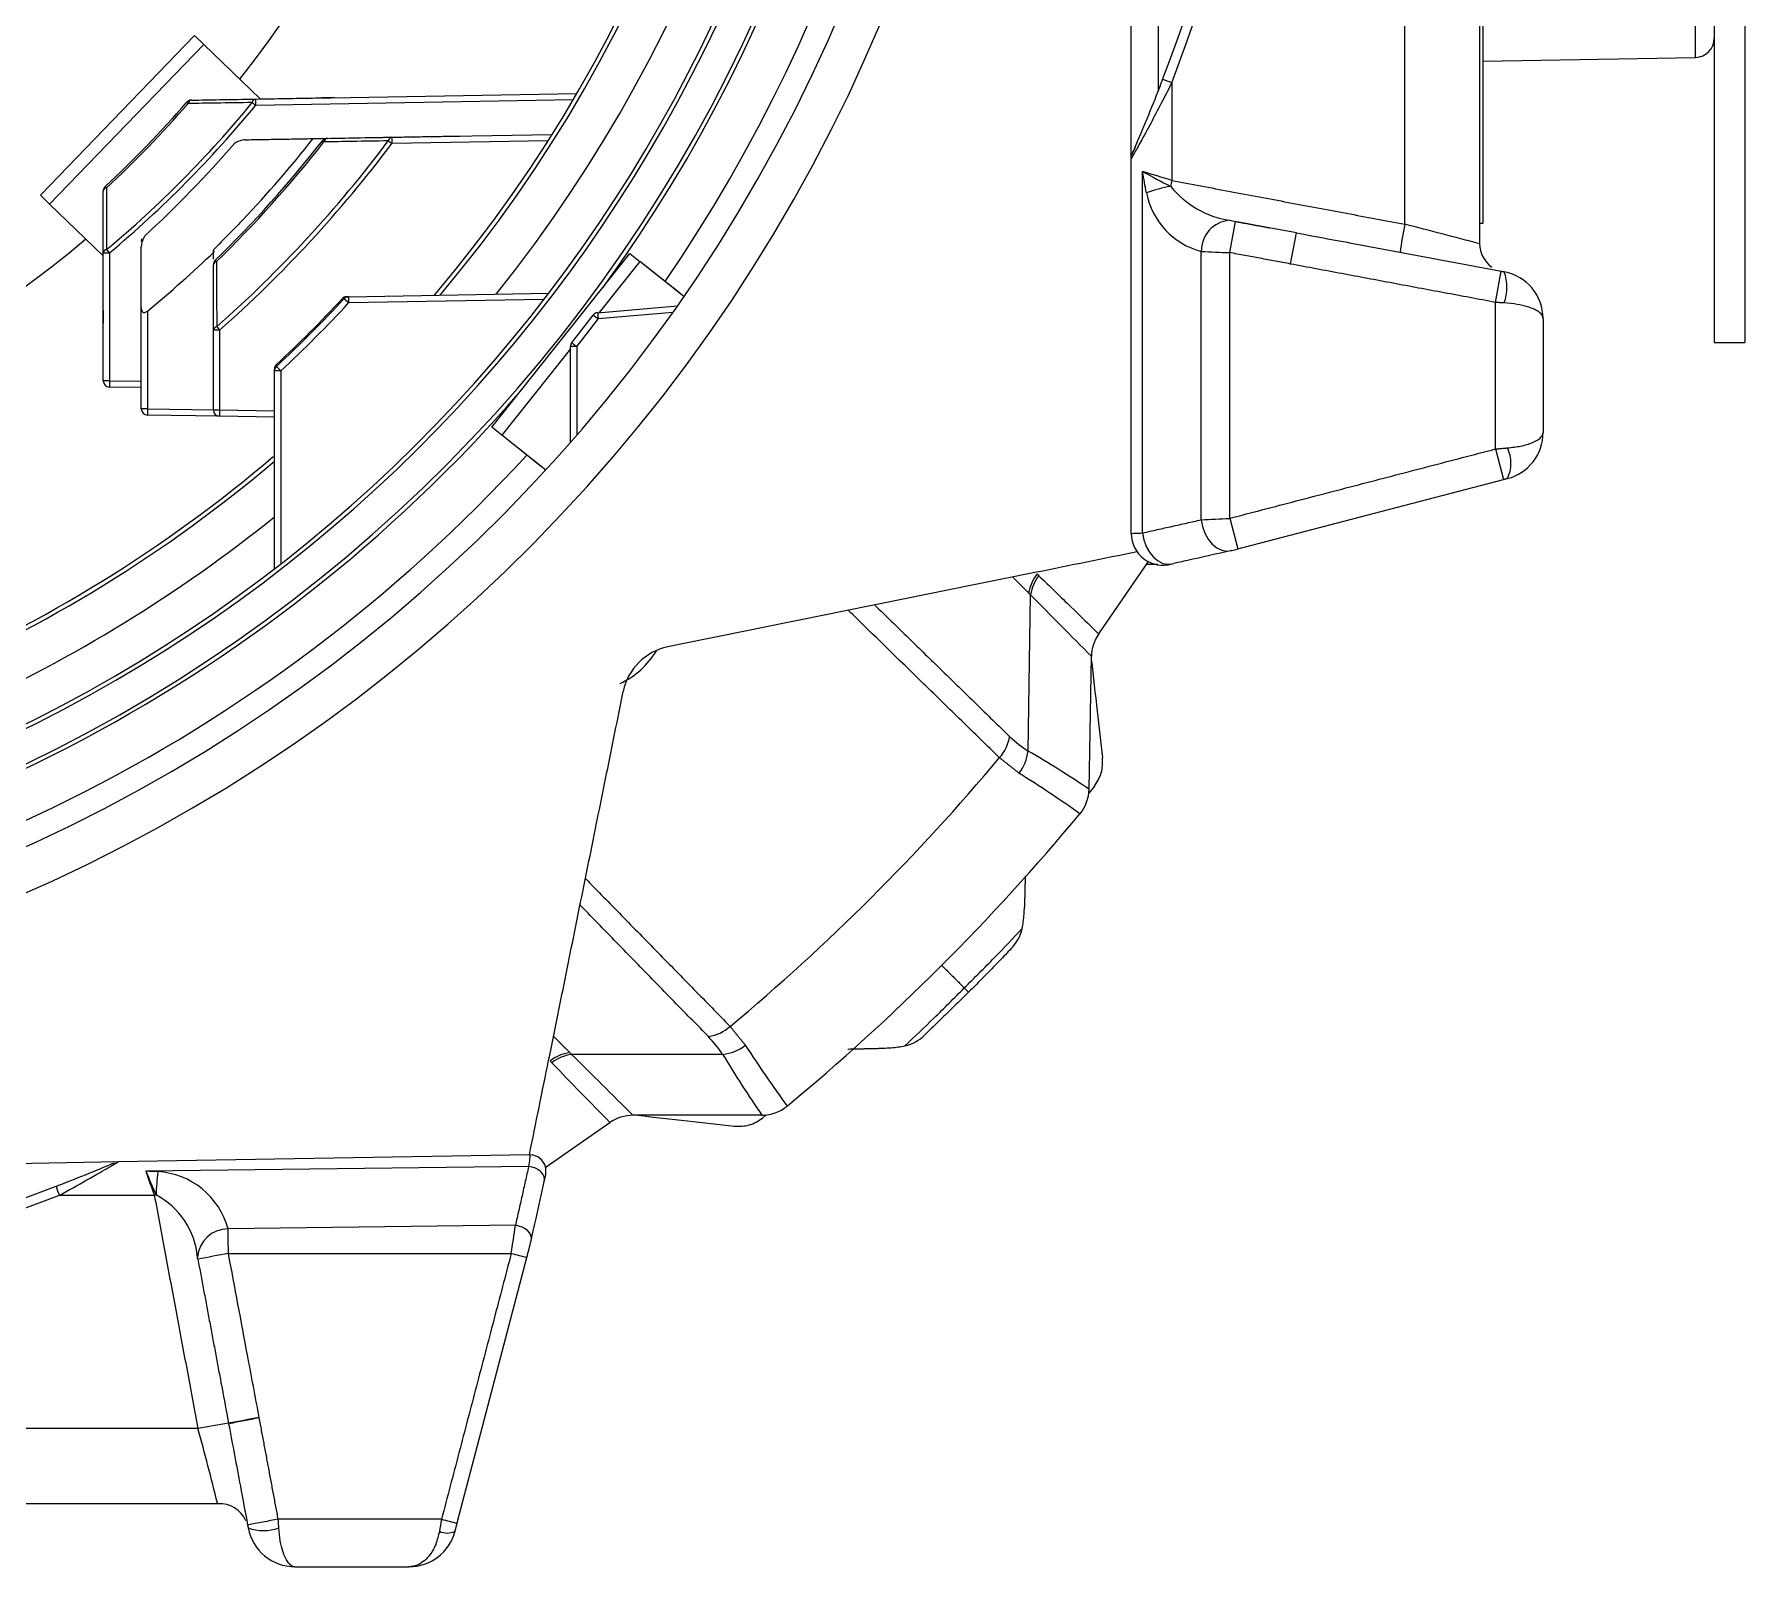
# Model space of a CAD drawing. Extents: x 8 to 113, y 2 to 87.
# Drawn here: x 50.06 to 52.756, y 33.388 to 35.804 of the extents above; entities that cross this region are included whole.
import ezdxf

# ---------------------------------------------------------------- set-up
doc = ezdxf.new("R2010")
doc.units = 0
doc.header["$MEASUREMENT"] = 0
doc.layers.add('OBJECT', color=7, linetype='CONTINUOUS')

msp = doc.modelspace()

# ---------------------------------------------------------------- linework, layer by layer
at = {"layer": 'OBJECT', "linetype": 'Continuous', "lineweight": 15}
for p, q in [((52.3383, 38.1625), (52.3383, 35.474)), ((52.2204, 35.5046), (52.2204, 38.1318)), ((52.3433, 38.1307), (52.3433, 35.5057)), ((51.7883, 38.0297), (51.7883, 35.6069)), ((51.8313, 37.922), (51.8313, 35.7143)), ((52.7083, 36.0699), (52.7083, 35.3182)), ((52.7563, 36.0699), (52.7563, 35.3182)), ((52.6788, 35.7677), (52.6788, 35.8879)), ((50.0694, 35.5503), (50.3125, 35.8021)), ((50.3269, 35.7882), (50.0837, 35.5364)), ((50.3125, 35.8021), (50.3269, 35.7882)), ((50.416, 35.7021), (50.3269, 35.7882)), ((52.3433, 35.7619), (52.6788, 35.7677)), ((50.4086, 35.702), (50.9151, 35.7108)), ((51.8529, 35.7277), (51.8529, 35.5736)), ((50.2999, 35.6968), (50.3021, 35.6948)), ((50.9092, 35.7007), (50.4086, 35.692)), ((50.4767, 35.7032), (50.5131, 35.7038)), ((50.5331, 35.7041), (50.5131, 35.7038)), ((50.4936, 35.6395), (50.4983, 35.6396)), ((50.5141, 35.6362), (50.5164, 35.6344)), ((50.6234, 35.6418), (50.8761, 35.6462)), ((50.8697, 35.6361), (50.6234, 35.6318)), ((51.7883, 35.6069), (51.7883, 35.0173)), ((51.8069, 35.018), (51.8069, 35.5877)), ((50.0837, 35.5364), (50.0694, 35.5503)), ((50.1715, 35.5641), (50.1735, 35.562)), ((50.1683, 35.4547), (50.0837, 35.5364)), ((51.9443, 35.4599), (51.9536, 35.509)), ((52.0494, 35.4911), (52.0006, 35.5002)), ((52.0402, 35.4419), (52.0494, 35.4911)), ((52.3433, 35.5057), (52.3383, 35.5057)), ((50.1683, 35.4594), (50.1782, 35.4594)), ((50.1683, 35.2579), (50.1683, 35.4594)), ((50.1782, 35.4594), (50.1782, 35.2579)), ((50.345, 35.4479), (50.3471, 35.4458)), ((50.781, 35.1846), (50.9988, 35.4585)), ((51.0145, 35.4461), (50.9504, 35.3655)), ((50.9988, 35.4585), (51.0145, 35.4461)), ((51.0838, 35.3909), (51.0145, 35.4461)), ((51.0771, 35.3963), (51.0145, 35.4461)), ((51.8994, 35.0387), (51.8994, 35.4618)), ((51.9443, 35.0411), (51.9443, 35.4599)), ((52.3633, 35.3814), (52.3725, 35.4305)), ((50.1683, 35.3684), (50.1683, 35.3852)), ((50.5524, 35.3903), (50.555, 35.3904)), ((50.5551, 35.3904), (50.8708, 35.3959)), ((50.8631, 35.3859), (50.5552, 35.3805)), ((50.1683, 35.3684), (50.1683, 35.3484)), ((50.2283, 35.2138), (50.2283, 35.3725)), ((50.2382, 35.3677), (50.2382, 35.2138)), ((50.9477, 35.3652), (51.0736, 35.3762)), ((51.0663, 35.3657), (50.9485, 35.3554)), ((52.3633, 35.1503), (52.3633, 35.3814)), ((52.4383, 35.3559), (52.4383, 35.1763)), ((50.3518, 35.3377), (50.342, 35.3377)), ((50.342, 35.2118), (50.342, 35.3377)), ((50.3518, 35.3377), (50.3518, 35.2118)), ((50.905, 35.3084), (50.7966, 35.1721)), ((50.905, 35.1611), (50.905, 35.3117)), ((50.9149, 35.3118), (50.9149, 35.1724)), ((52.7083, 35.3182), (52.7563, 35.3182)), ((50.4383, 35.2733), (50.4383, 35.276)), ((50.1782, 35.2579), (50.1683, 35.2579)), ((50.1782, 35.2579), (50.2283, 35.2571)), ((50.2283, 35.2471), (50.1782, 35.248)), ((50.4383, 34.9616), (50.4383, 35.2732)), ((50.4482, 35.2734), (50.4482, 34.9693)), ((50.2382, 35.2138), (50.2283, 35.2138)), ((50.2382, 35.2138), (50.342, 35.2119)), ((50.3518, 35.2018), (50.2382, 35.2038)), ((50.342, 35.2118), (50.3518, 35.2118)), ((50.3518, 35.2118), (50.4383, 35.2103)), ((50.4383, 35.2003), (50.3518, 35.2018)), ((50.7966, 35.1721), (50.781, 35.1846)), ((50.8661, 35.1169), (50.7966, 35.1721)), ((50.8592, 35.1223), (50.7966, 35.1721)), ((52.3633, 35.1503), (52.3759, 35.102)), ((51.957, 34.9927), (52.3759, 35.102)), ((51.9443, 35.0411), (51.957, 34.9927)), ((51.7378, 34.8588), (51.8161, 34.9727)), ((51.8311, 34.9682), (51.8132, 34.9682)), ((51.6263, 34.6741), (51.6303, 34.9205)), ((51.7225, 34.6139), (51.7262, 34.8237)), ((51.7309, 34.6188), (51.7222, 34.608)), ((51.1449, 34.196), (50.9067, 34.196)), ((50.8665, 34.0188), (50.9673, 34.0884)), ((51.2069, 34.1001), (51.0034, 34.1)), ((51.2137, 34.1005), (51.2078, 34.0956)), ((50.8407, 34.0377), (50.1917, 34.0264)), ((50.1917, 34.0264), (49.0283, 34.0061)), ((50.839, 34.0192), (50.2356, 34.0118)), ((50.0992, 33.9738), (50.2489, 33.9738)), ((50.2516, 33.9743), (50.2489, 33.9738)), ((50.8182, 33.9265), (50.3651, 33.9209)), ((50.3658, 33.8822), (50.8116, 33.8822)), ((50.8362, 33.8759), (50.8362, 33.8759)), ((50.3177, 33.6061), (49.0283, 33.6061)), ((50.3643, 33.6232), (50.366, 33.6144)), ((50.366, 33.6145), (50.3662, 33.6134)), ((49.0283, 33.4882), (50.3484, 33.4882)), ((50.7017, 33.4632), (50.4443, 33.4632)), ((50.4706, 33.3882), (50.6503, 33.3882))]:
    msp.add_line(p, q, dxfattribs=at)
at = {"layer": 'OBJECT', "linetype": 'Continuous', "lineweight": 15, "flags": 128}
for points in [[(50.5523, 35.3899), (50.5523, 35.3901), (50.5524, 35.3903)], [(50.9072, 35.3179), (50.9073, 35.3178), (50.9077, 35.3175), (50.9084, 35.3169), (50.9094, 35.3162), (50.9106, 35.3152), (50.9119, 35.3142), (50.9134, 35.313), (50.9149, 35.3118)], [(50.4383, 35.276), (50.4385, 35.276), (50.4387, 35.276)], [(51.8994, 35.0387), (51.9015, 35.0279), (51.9053, 35.0176), (51.9105, 35.0083), (51.9168, 35.0005), (51.9241, 34.9946), (51.9318, 34.9908), (51.9397, 34.9894), (51.9474, 34.9903)], [(51.8069, 35.018), (51.809, 35.0071), (51.8126, 34.9968), (51.8178, 34.9875), (51.8241, 34.9797), (51.8313, 34.9738), (51.839, 34.97), (51.8469, 34.9686), (51.8546, 34.9695)], [(50.8639, 33.9961), (50.864, 33.9968), (50.8659, 34.0065), (50.8663, 34.0095), (50.8664, 34.0124), (50.8661, 34.0164), (50.8644, 34.0224), (50.8601, 34.0292), (50.8533, 34.0346), (50.8447, 34.0375), (50.8407, 34.0373)], [(50.8637, 33.9954), (50.8642, 33.9992), (50.8634, 34.0032), (50.8615, 34.0071), (50.8585, 34.0107), (50.8545, 34.0139), (50.8498, 34.0164), (50.8445, 34.0183), (50.839, 34.0192)], [(50.8429, 33.9025), (50.8433, 33.9063), (50.8426, 33.9103), (50.8407, 33.9142), (50.8377, 33.9179), (50.8337, 33.921), (50.829, 33.9236), (50.8237, 33.9254), (50.8182, 33.9265)], [(50.7276, 33.4618), (50.7637, 33.5993), (50.8363, 33.8759)]]:
    msp.add_lwpolyline(points, dxfattribs=at)
at = {"layer": 'OBJECT', "linetype": 'Continuous', "lineweight": 15}
for centre, radius, start, end in [((49.0083, 36.8182), 2.5846, 270.4447, 90), ((49.0099, 36.8196), 2.5186, 270.4142, 90.0363), ((49.0083, 36.8182), 2.4, 275.5505, 84.4497), ((49.0083, 36.8182), 2.3435, 287.4679, 72.5238), ((49.0083, 36.8182), 2.3501, 287.447, 72.553), ((49.0083, 36.8182), 2.205, 319.7258, 40.3078), ((49.0083, 36.8182), 2.2116, 319.8728, 40.1272), ((49.0083, 36.8182), 2.2792, 321.3415, 38.6585), ((49.0083, 36.8182), 2.4066, 324.0283, 35.9717), ((49.0083, 36.8182), 2.481, 325.5448, 34.4552), ((49.0083, 36.8182), 1.752, 321.7327, 38.2673), ((49.0083, 36.8182), 3.0312, 339.0224, 20.9776), ((49.0086, 36.8182), 3.0462, 339.0224, 20.9776), ((52.6783, 35.7977), 0.03, 271, 0), ((49.1539, 36.76), 2.8745, 336.9363, 339.0677), ((51.6298, 35.1564), 0.6133, 68.6626, 70.0867), ((49.0083, 36.8182), 1.7105, 312.8462, 319.0325), ((49.0083, 36.8182), 1.7134, 312.8462, 319.0325), ((49.0395, 36.8184), 1.7661, 309.9595, 320.5566), ((49.0393, 36.8184), 1.7731, 309.9625, 320.5592), ((50.3074, 35.6902), 0.01, 91, 139.0325), ((50.3085, 35.6939), 0.00645, 100.8138, 171.3386), ((50.4099, 35.6955), 0.00663, 100.6382, 171.7934), ((50.8347, 36.2105), 0.6711, 229.995, 230.5872), ((50.5519, 35.697), 0.1434, 178.0016, 181.9984), ((49.0083, 36.8182), 1.81, 312.6152, 319.0514), ((49.0083, 36.8182), 1.9143, 314.2895, 321.8685), ((49.0083, 36.8182), 1.9172, 314.2895, 321.8685), ((49.043, 36.8184), 1.9693, 311.4733, 323.0997), ((49.0429, 36.8184), 1.9764, 311.4759, 323.1019), ((49.0083, 36.8182), 1.9006, 316.5913, 321.6748), ((50.522, 35.63), 0.01, 91, 141.8685), ((50.523, 35.6335), 0.00668, 100.5924, 171.9524), ((50.6246, 35.6351), 0.00683, 100.4874, 172.4243), ((51.0494, 36.1997), 0.7099, 232.5687, 233.1281), ((50.7667, 35.6368), 0.1434, 178.0016, 181.9984), ((49.855, 36.4527), 2.109, 336.5293, 337.1543), ((49.6635, 36.5352), 2.3176, 336.5455, 337.1141), ((54.6261, 40.8723), 5.9896, 241.92185, 242.4009), ((51.376, 34.0986), 1.5502, 72.0808, 73.8594), ((54.3774, 35.0998), 2.5685, 169.3704, 169.5812), ((50.1783, 35.5568), 0.01, 132.8462, 180), ((50.1746, 35.5557), 0.00637, 99.8206, 170.1014), ((51.8863, 35.3591), 0.2081, 99.6982, 110.5947), ((51.93, 35.577), 0.1192, 191.1682, 255.1385), ((51.9669, 35.658), 0.1489, 219.0233, 261.1745), ((51.9482, 35.4623), 0.0487, 94.8525, 180.6102), ((52.031, 35.9349), 0.4328, 258.4121, 259.6958), ((52.8507, 35.3751), 0.6435, 168.3853, 172.3806), ((47.7511, 18.0728), 17.9956, 75.23205, 75.61993), ((49.0083, 36.8182), 1.752, 274.0914, 310.2673), ((50.1748, 35.4583), 0.00655, 99.4116, 170.2923), ((50.6048, 35.8174), 0.5569, 219.2822, 219.998), ((52.3833, 35.474), 0.045, 180, 235.4709), ((50.352, 35.4408), 0.01, 134.2895, 180), ((50.3482, 35.4397), 0.00625, 100.0477, 169.9436), ((52.1058, 39.7893), 4.3325, 267.2704, 267.8647), ((52.308, 35.4051), 0.0734, 340.4411, 19.5589), ((52.3633, 35.3559), 0.075, 359.9899, 79.3674), ((49.0083, 36.8182), 2.102, 312.9859, 317.0939), ((49.0083, 36.8182), 2.1, 313.0365, 317.0416), ((50.5525, 35.3803), 0.01, 91, 137.0416), ((50.1741, 34.9857), 0.5467, 47.0361, 47.2457), ((50.5553, 35.3804), 0.01, 91, 137.0939), ((47.755, 32.3714), 4.1104, 47.06, 47.197), ((50.7574, 35.3865), 0.2023, 178.8963, 181.6933), ((49.0082, 36.8183), 2.112, 312.9859, 317.0939), ((49.0083, 36.8182), 2.42, 321.6873, 322.9838), ((49.0082, 36.8183), 2.43, 321.6873, 322.9838), ((50.9486, 35.3553), 0.01, 95, 142.9838), ((47.6945, 31.0438), 5.4017, 52.9581, 53.0623), ((51.1419, 35.3748), 0.1944, 182.8096, 185.7222), ((50.3484, 35.3366), 0.00643, 99.7097, 170.1622), ((50.7784, 35.7152), 0.5696, 220.8108, 221.5104), ((50.915, 35.3117), 0.01, 141.6873, 180), ((50.9124, 35.0859), 0.226, 89.3804, 91.8817), ((50.4483, 35.276), 0.01, 133.0365, 180), ((50.4483, 35.2732), 0.01, 132.9859, 180), ((50.8027, 35.6179), 0.4924, 222.8098, 223.0426), ((53.1641, 37.808), 3.7149, 222.8718, 223.0233), ((50.1783, 35.2579), 0.01, 180, 269), ((50.3214, 35.2529), 0.1434, 178.0016, 181.9984), ((50.4458, 35.0736), 0.1998, 89.2978, 92.1303), ((49.0083, 36.8182), 2.4066, 275.5458, 318.9717), ((50.2383, 35.2138), 0.01, 180, 269), ((50.3814, 35.2088), 0.1434, 178.0016, 181.9984), ((50.352, 35.2118), 0.01, 180, 269), ((50.4951, 35.2068), 0.1434, 178.0016, 181.9984), ((52.3632, 35.1762), 0.0751, 284.6609, 0.0199), ((49.0083, 36.8182), 2.481, 275.5094, 317.4552), ((52.3309, 35.1278), 0.0567, 334.7603, 25.2397), ((49.0083, 36.8182), 2.205, 275.7651, 310.3698), ((49.0083, 36.8182), 2.2116, 275.7613, 310.2855), ((49.0083, 36.8182), 2.2792, 279.7157, 308.8589), ((51.5626, 41.8543), 6.824, 272.82973, 273.20726), ((51.839, 35.017), 0.0499, 179.626, 286.4325), ((51.8711, 35.3185), 0.3369, 283.0887, 284.7635), ((51.6934, 34.9119), 0.067, 141.8932, 170.2013), ((51.6966, 34.9095), 0.0672, 142.2986, 170.5928), ((72.8805, 55.8905), 29.8549, 224.61979, 224.88128), ((51.7882, 34.8226), 0.062, 144.3266, 179), ((50.9275, 34.9002), 0.1319, 295.0018, 328.893), ((51.0761, 34.7505), 0.0896, 101.3992, 168.6008), ((51.5306, 34.7085), 0.0677, 318.5983, 350.3309), ((49.0083, 36.8182), 3.3559, 309.8053, 320.0591), ((51.5587, 34.6817), 0.0681, 321.5614, 353.6089), ((50.7533, 33.1724), 1.7371, 56.0831, 59.8281), ((50.4856, 32.842), 2.1211, 54.8022, 57.9254), ((51.6606, 34.615), 0.062, 320.2829, 359), ((49.0083, 36.8182), 3.51, 309.6151, 320.2829), ((51.5503, 34.4107), 0.0689, 316.0727, 346.2458), ((51.1122, 34.2908), 0.0675, 278.7042, 311.3393), ((51.4158, 34.2763), 0.069, 283.7671, 313.932), ((50.914, 34.1329), 0.0668, 98.8222, 128.1275), ((50.9165, 34.1297), 0.067, 98.4304, 127.7215), ((26.2527, 9.2579), 35.0675, 45.10557, 45.32816), ((51.1383, 34.2636), 0.0679, 275.606, 308.5288), ((52.841, 35.2227), 1.9826, 211.1866, 214.488), ((53.1684, 35.4995), 2.3691, 212.9625, 215.7811), ((99.7059, 81.5806), 68.0512, 224.147174, 224.257945), ((51.2069, 34.1621), 0.062, 270.019, 309.6151), ((51.0034, 34.038), 0.062, 90.019, 125.6636), ((49.0042, 36.8285), 3.0423, 290.9933, 292.8625), ((49.1362, 36.5143), 2.7015, 292.5493, 292.8717), ((51.3916, 34.395), 1.2179, 198.3389, 200.2316), ((52.6585, 35.0237), 2.6257, 202.6687, 203.5576), ((50.7944, 33.9528), 0.5432, 173.846, 177.731), ((50.2472, 33.8892), 0.1221, 15.0395, 86.6925), ((49.0083, 36.8182), 3.0313, 270.378, 290.9899), ((50.2555, 34.0379), 0.1689, 197.1395, 202.283), ((49.0081, 36.818), 3.0462, 270.3811, 290.9899), ((50.1955, 33.8661), 0.1219, 4.7759, 62.5908), ((48.4975, 34.251), 2.3433, 350.9457, 352.0395), ((50.3653, 33.8723), 0.0486, 90.2696, 175.2693), ((41.7986, 33.7496), 8.5682, 0.88659, 1.14511), ((49.9857, 34.1018), 0.88, 345.1232, 346.9071), ((50.1903, 33.8496), 0.1294, 10.4258, 11.915), ((51.1191, 29.8145), 4.1369, 100.4924, 101.1725), ((51.1767, 35.2476), 1.4134, 255.0295, 256.0601), ((50.4877, 32.764), 0.8591, 98.1462, 101.4137), ((46.0099, 32.4228), 4.4674, 13.7977, 15.3603), ((51.0911, 29.9383), 3.7469, 100.4068, 101.1582), ((51.091, 29.9388), 3.7457, 100.4065, 101.1582), ((50.352, 33.4432), 0.0446, 22.9495, 93.5385), ((51.1288, 29.7382), 3.7874, 100.4119, 101.1553), ((50.4706, 33.4633), 0.075, 190.6198, 270.0099), ((50.421, 33.5182), 0.0729, 250.6577, 289.3423), ((50.6503, 33.4634), 0.0752, 269.9824, 345.1983), ((50.7107, 33.4699), 0.0285, 244.4325, 295.5675), ((51.0706, 34.8446), 1.4298, 255.0469, 256.0656)]:
    msp.add_arc(centre, radius, start, end, dxfattribs=at)
msp.add_ellipse((49.0412, 36.8182), major_axis=(1.8808, 0), ratio=0.999848, start_param=5.402244, end_param=5.477346, dxfattribs=at)
for points, knots in [([(51.8529, 35.7277), (51.8482, 35.7182), (51.8325, 35.6873), (51.8116, 35.6483), (51.7963, 35.6208), (51.7909, 35.6113), (51.7888, 35.6076), (51.7881, 35.6064), (51.7883, 35.6068), (51.7883, 35.6068)], [0, 0, 0, 0, 0.194116, 0.636718, 0.804028, 0.872971, 0.946448, 0.999561, 1, 1, 1, 1]), ([(50.4033, 35.6964), (50.3844, 35.6961), (50.3509, 35.6956), (50.317, 35.6951), (50.3021, 35.6948)], [0, 0, 0, 0, 0.561573, 1, 1, 1, 1]), ([(50.3073, 35.7002), (50.3222, 35.7005), (50.3561, 35.7011), (50.3898, 35.7016), (50.4086, 35.702)], [0, 0, 0, 0, 0.438447, 1, 1, 1, 1]), ([(50.416, 35.7021), (50.4349, 35.7024), (50.4673, 35.703), (50.4998, 35.7036), (50.5134, 35.7038)], [0, 0, 0, 0, 0.581342, 1, 1, 1, 1]), ([(50.3919, 35.6378), (50.3893, 35.6375), (50.3838, 35.6368), (50.3783, 35.6337), (50.3754, 35.632)], [0, 0, 0, 0, 0.469486, 1, 1, 1, 1]), ([(50.6179, 35.636), (50.599, 35.6357), (50.5653, 35.6352), (50.5313, 35.6346), (50.5164, 35.6344)], [0, 0, 0, 0, 0.559857, 1, 1, 1, 1]), ([(50.5218, 35.64), (50.5367, 35.6403), (50.5707, 35.6409), (50.6045, 35.6415), (50.6234, 35.6418)], [0, 0, 0, 0, 0.440157, 1, 1, 1, 1]), ([(50.7167, 35.6434), (50.7183, 35.6435), (50.7218, 35.6435), (50.726, 35.6436), (50.7289, 35.6437), (50.7304, 35.6437), (50.7307, 35.6437), (50.7307, 35.6437)], [0, 0, 0, 0, 0.292358, 0.629703, 0.921255, 0.992741, 1, 1, 1, 1]), ([(51.8131, 35.5539), (51.812, 35.5595), (51.8099, 35.5706), (51.808, 35.5819), (51.8069, 35.5875), (51.8069, 35.5877)], [0, 0, 0, 0, 0.494396, 0.988889, 1, 1, 1, 1]), ([(50.1683, 35.4594), (50.1683, 35.48), (50.1683, 35.5124), (50.1683, 35.545), (50.1683, 35.5568)], [0, 0, 0, 0, 0.638635, 1, 1, 1, 1]), ([(50.1735, 35.562), (50.1735, 35.5502), (50.1736, 35.5176), (50.1737, 35.4853), (50.1737, 35.4647)], [0, 0, 0, 0, 0.361345, 1, 1, 1, 1]), ([(50.389, 35.5122), (50.3844, 35.5073), (50.369, 35.4911), (50.3532, 35.4753), (50.342, 35.4642)], [0, 0, 0, 0, 0.29787, 1, 1, 1, 1]), ([(52.0494, 35.4911), (52.0821, 35.4849), (52.1899, 35.4648), (52.2976, 35.4446), (52.3725, 35.4305)], [0, 0, 0, 0, 0.304153, 1, 1, 1, 1]), ([(50.2338, 35.4862), (50.2323, 35.4834), (50.2292, 35.4777), (50.2286, 35.4721), (50.2283, 35.4694)], [0, 0, 0, 0, 0.508127, 1, 1, 1, 1]), ([(50.2283, 35.3725), (50.2283, 35.394), (50.2283, 35.4262), (50.2283, 35.4586), (50.2283, 35.4694)], [0, 0, 0, 0, 0.668592, 1, 1, 1, 1]), ([(50.1683, 35.3681), (50.1683, 35.3843), (50.1683, 35.4132), (50.1683, 35.442), (50.1683, 35.4547)], [0, 0, 0, 0, 0.559639, 1, 1, 1, 1]), ([(50.342, 35.3377), (50.342, 35.3569), (50.342, 35.3912), (50.342, 35.4257), (50.342, 35.4408)], [0, 0, 0, 0, 0.563405, 1, 1, 1, 1]), ([(50.3471, 35.4458), (50.3471, 35.4308), (50.3472, 35.3963), (50.3472, 35.3621), (50.3473, 35.3429)], [0, 0, 0, 0, 0.436576, 1, 1, 1, 1]), ([(50.2283, 35.2412), (50.2283, 35.2627), (50.2283, 35.3085), (50.2283, 35.3544), (50.2283, 35.3787)], [0, 0, 0, 0, 0.468939, 1, 1, 1, 1]), ([(50.2283, 35.3725), (50.2285, 35.3708), (50.2286, 35.3685), (50.2302, 35.3663), (50.2316, 35.3654), (50.2333, 35.3653), (50.2352, 35.3658), (50.2368, 35.3667), (50.2378, 35.3674), (50.2382, 35.3677)], [0, 0, 0, 0, 0.338653, 0.470581, 0.603671, 0.701946, 0.800144, 0.93408, 1, 1, 1, 1]), ([(50.342, 35.2167), (50.342, 35.2387), (50.342, 35.2859), (50.342, 35.3331), (50.342, 35.3582)], [0, 0, 0, 0, 0.467538, 1, 1, 1, 1]), ([(52.4383, 35.3559), (52.4383, 35.356), (52.4383, 35.3579), (52.4369, 35.3618), (52.4299, 35.3683), (52.4167, 35.3741), (52.3976, 35.3786), (52.3842, 35.3799), (52.3771, 35.3805)], [0, 0, 0, 0, 0.003286, 0.174948, 0.338597, 0.609018, 0.796042, 1, 1, 1, 1]), ([(52.3823, 35.152), (52.3894, 35.1528), (52.4045, 35.1546), (52.4241, 35.1607), (52.436, 35.1683), (52.4383, 35.1739), (52.4383, 35.1762), (52.4383, 35.1763)], [0, 0, 0, 0, 0.223438, 0.473077, 0.787207, 0.996541, 1, 1, 1, 1]), ([(51.7891, 35.0173), (51.7889, 35.0173), (51.7882, 35.0172), (51.7938, 35.0174), (51.8025, 35.0178), (51.8069, 35.018)], [0, 0, 0, 0, 0.15809, 0.580436, 1, 1, 1, 1]), ([(51.7984, 34.9881), (51.7455, 34.9774), (51.4988, 34.9273), (51.2521, 34.8775), (51.0583, 34.8383)], [0, 0, 0, 0, 0.214544, 1, 1, 1, 1]), ([(51.9474, 34.9903), (51.9241, 34.985), (51.8932, 34.978), (51.8623, 34.9712), (51.8546, 34.9695)], [0, 0, 0, 0, 0.752711, 1, 1, 1, 1]), ([(51.6434, 34.9506), (51.6613, 34.9332), (51.6976, 34.8979), (51.7309, 34.8656), (51.7355, 34.8611), (51.7378, 34.8588)], [0, 0, 0, 0, 0.319145, 0.647515, 1, 1, 1, 1]), ([(51.6303, 34.9205), (51.6303, 34.9205), (51.6293, 34.9214), (51.6283, 34.9224), (51.6274, 34.9233)], [0, 0, 0, 0, 0.00029, 1, 1, 1, 1]), ([(51.7261, 34.8185), (51.7292, 34.7914), (51.7351, 34.7396), (51.741, 34.6879), (51.7439, 34.6633)], [0, 0, 0, 0, 0.524636, 1, 1, 1, 1]), ([(51.5973, 34.6971), (51.6069, 34.6886), (51.6165, 34.6802), (51.6263, 34.6741), (51.6263, 34.6741)], [0, 0, 0, 0, 0.99997, 1, 1, 1, 1]), ([(51.7309, 34.6188), (51.7353, 34.6256), (51.7441, 34.6391), (51.7439, 34.6552), (51.7439, 34.6633)], [0, 0, 0, 0, 0.49976, 1, 1, 1, 1]), ([(51.6172, 34.3943), (51.6184, 34.4017), (51.6201, 34.4126), (51.6206, 34.4244), (51.6207, 34.4281)], [0, 0, 0, 0, 0.681914, 1, 1, 1, 1]), ([(51.5259, 34.3007), (51.5418, 34.3165), (51.5726, 34.3473), (51.6026, 34.379), (51.6172, 34.3943)], [0, 0, 0, 0, 0.515589, 1, 1, 1, 1]), ([(51.5999, 34.3629), (51.5937, 34.3563), (51.5715, 34.3331), (51.5489, 34.3103), (51.5327, 34.2939)], [0, 0, 0, 0, 0.280814, 1, 1, 1, 1]), ([(51.4322, 34.2093), (51.4475, 34.2239), (51.4792, 34.2539), (51.51, 34.2848), (51.5259, 34.3007)], [0, 0, 0, 0, 0.484285, 1, 1, 1, 1]), ([(51.5327, 34.2939), (51.5327, 34.2939), (51.5327, 34.2939), (51.532, 34.2945), (51.5282, 34.2983), (51.5259, 34.3007)], [0, 0, 0, 0, 0.030539, 0.405065, 1, 1, 1, 1]), ([(50.8403, 34.0377), (50.8504, 34.0874), (50.8648, 34.1581), (50.8791, 34.2289), (50.8834, 34.2498)], [0, 0, 0, 0, 0.703344, 1, 1, 1, 1]), ([(51.1449, 34.196), (51.1449, 34.196), (51.1389, 34.2055), (51.1306, 34.2148), (51.1224, 34.2241)], [0, 0, 0, 0, 0.000031, 1, 1, 1, 1]), ([(50.9038, 34.199), (50.9048, 34.198), (50.9058, 34.197), (50.9067, 34.196), (50.9067, 34.196)], [0, 0, 0, 0, 0.99972, 1, 1, 1, 1]), ([(51.3982, 34.2057), (51.4063, 34.2062), (51.4182, 34.2068), (51.4288, 34.2087), (51.4322, 34.2093)], [0, 0, 0, 0, 0.677957, 1, 1, 1, 1]), ([(51.0117, 34.1), (51.0376, 34.097), (51.0881, 34.0913), (51.1386, 34.0855), (51.1632, 34.0827)], [0, 0, 0, 0, 0.513086, 1, 1, 1, 1]), ([(51.1632, 34.0827), (51.1713, 34.0826), (51.1874, 34.0825), (51.201, 34.0912), (51.2078, 34.0956)], [0, 0, 0, 0, 0.49976, 1, 1, 1, 1]), ([(50.8407, 34.0369), (50.8408, 34.0371), (50.8411, 34.0378), (50.8407, 34.0322), (50.8396, 34.0236), (50.839, 34.0192)], [0, 0, 0, 0, 0.161909, 0.581884, 1, 1, 1, 1]), ([(50.0992, 33.9738), (50.1064, 33.9778), (50.1283, 33.9899), (50.1552, 34.0051), (50.1772, 34.0178), (50.1866, 34.0233), (50.1908, 34.0258), (50.192, 34.0265), (50.1917, 34.0263), (50.1917, 34.0263)], [0, 0, 0, 0, 0.19389, 0.591365, 0.728192, 0.876193, 0.933557, 0.994499, 1, 1, 1, 1]), ([(50.2543, 34.011), (50.2512, 34.0112), (50.2451, 34.0114), (50.2389, 34.0116), (50.2357, 34.0118), (50.2356, 34.0118)], [0, 0, 0, 0, 0.489408, 0.978834, 1, 1, 1, 1]), ([(50.8429, 33.9025), (50.8455, 33.9141), (50.8526, 33.9451), (50.8594, 33.9761), (50.8637, 33.9954)], [0, 0, 0, 0, 0.376875, 1, 1, 1, 1]), ([(50.4143, 33.6236), (50.4081, 33.6564), (50.392, 33.7426), (50.3758, 33.8288), (50.3658, 33.8822)], [0, 0, 0, 0, 0.380125, 1, 1, 1, 1]), ([(50.3537, 33.6802), (50.3539, 33.6789), (50.3575, 33.66), (50.361, 33.641), (50.3644, 33.6232)], [0, 0, 0, 0, 0.065744, 1, 1, 1, 1]), ([(50.3661, 33.6137), (50.3723, 33.5809), (50.3822, 33.5277), (50.3922, 33.4745), (50.396, 33.454)], [0, 0, 0, 0, 0.615593, 1, 1, 1, 1]), ([(50.4706, 33.3882), (50.4706, 33.3882), (50.4686, 33.3882), (50.4646, 33.3896), (50.4579, 33.3966), (50.4519, 33.4097), (50.4471, 33.4289), (50.4458, 33.4424), (50.4452, 33.4494)], [0, 0, 0, 0, 0.003289, 0.174313, 0.337377, 0.607203, 0.795295, 1, 1, 1, 1]), ([(50.6984, 33.4442), (50.6967, 33.4371), (50.6929, 33.4215), (50.6808, 33.4019), (50.6674, 33.3917), (50.6572, 33.3888), (50.653, 33.3883), (50.6514, 33.3882), (50.6507, 33.3882), (50.6505, 33.3882), (50.6503, 33.3882), (50.6503, 33.3882)], [0, 0, 0, 0, 0.209838, 0.45496, 0.779391, 0.913436, 0.964975, 0.985764, 0.99421, 0.996881, 1, 1, 1, 1])]:
    msp.add_open_spline(points, degree=3, knots=knots, dxfattribs=at)
for points in [[(50.3919, 35.6378), (50.4936, 35.6395)], [(50.4993, 35.6396), (50.5199, 35.64)], [(50.6102, 35.6416), (50.7135, 35.6434)], [(50.7135, 35.6434), (50.7167, 35.6434)], [(51.7956, 35.6268), (51.7935, 35.6218)], [(51.8529, 35.5736), (52.2204, 35.5046)], [(51.9536, 35.509), (51.9655, 35.5068)], [(51.9655, 35.5068), (52.0078, 35.4989)], [(50.2287, 35.4815), (50.2283, 35.4774)], [(50.342, 35.4642), (50.342, 35.4631)], [(50.342, 35.4494), (50.342, 35.4631)], [(52.0402, 35.4419), (51.9443, 35.4599)], [(52.3633, 35.3814), (52.0402, 35.4419)], [(52.3725, 35.4305), (52.3771, 35.4297)], [(52.3771, 35.3805), (52.3633, 35.3814)], [(51.9443, 35.0411), (52.3633, 35.1503)], [(52.3633, 35.1503), (52.3823, 35.152)], [(52.3823, 35.1036), (52.3759, 35.102)], [(51.8069, 35.018), (51.8994, 35.0387)], [(51.6407, 34.9533), (51.6434, 34.9506)], [(51.6274, 34.9233), (51.6024, 34.9484)], [(51.3847, 34.9043), (51.5973, 34.6971)], [(51.5813, 34.6637), (51.3431, 34.8959)], [(50.8834, 34.2498), (50.9882, 34.7682)], [(51.612, 34.6394), (51.5813, 34.6637)], [(50.9286, 34.4732), (51.1567, 34.2401)], [(51.6219, 34.4776), (51.6207, 34.4281)], [(51.1224, 34.2241), (50.9201, 34.4313)], [(51.4903, 34.3363), (51.5259, 34.3007)], [(51.5327, 34.2939), (51.4636, 34.2266)], [(50.8782, 34.2245), (50.9038, 34.199)], [(51.1567, 34.2401), (51.1806, 34.2105)], [(51.3423, 34.2044), (51.3982, 34.2057)], [(50.8756, 34.1827), (50.8728, 34.1855)], [(50.839, 34.0192), (50.8182, 33.9265)], [(50.2489, 33.9738), (50.3177, 33.6061)], [(50.3176, 33.873), (50.3537, 33.6802)], [(50.8116, 33.8822), (50.7017, 33.4632)], [(50.4144, 33.6229), (50.4143, 33.6236)], [(50.4443, 33.4632), (50.4144, 33.6229)], [(50.396, 33.454), (50.3969, 33.4494)], [(50.4452, 33.4494), (50.4443, 33.4632)], [(50.7017, 33.4632), (50.6984, 33.4442)], [(50.723, 33.4442), (50.7263, 33.4569)], [(50.7263, 33.4569), (50.7276, 33.4618)], [(50.4709, 33.3882), (50.4709, 33.3882)]]:
    msp.add_open_spline(points, degree=1, dxfattribs=at)

doc.saveas('drawing.dxf')
